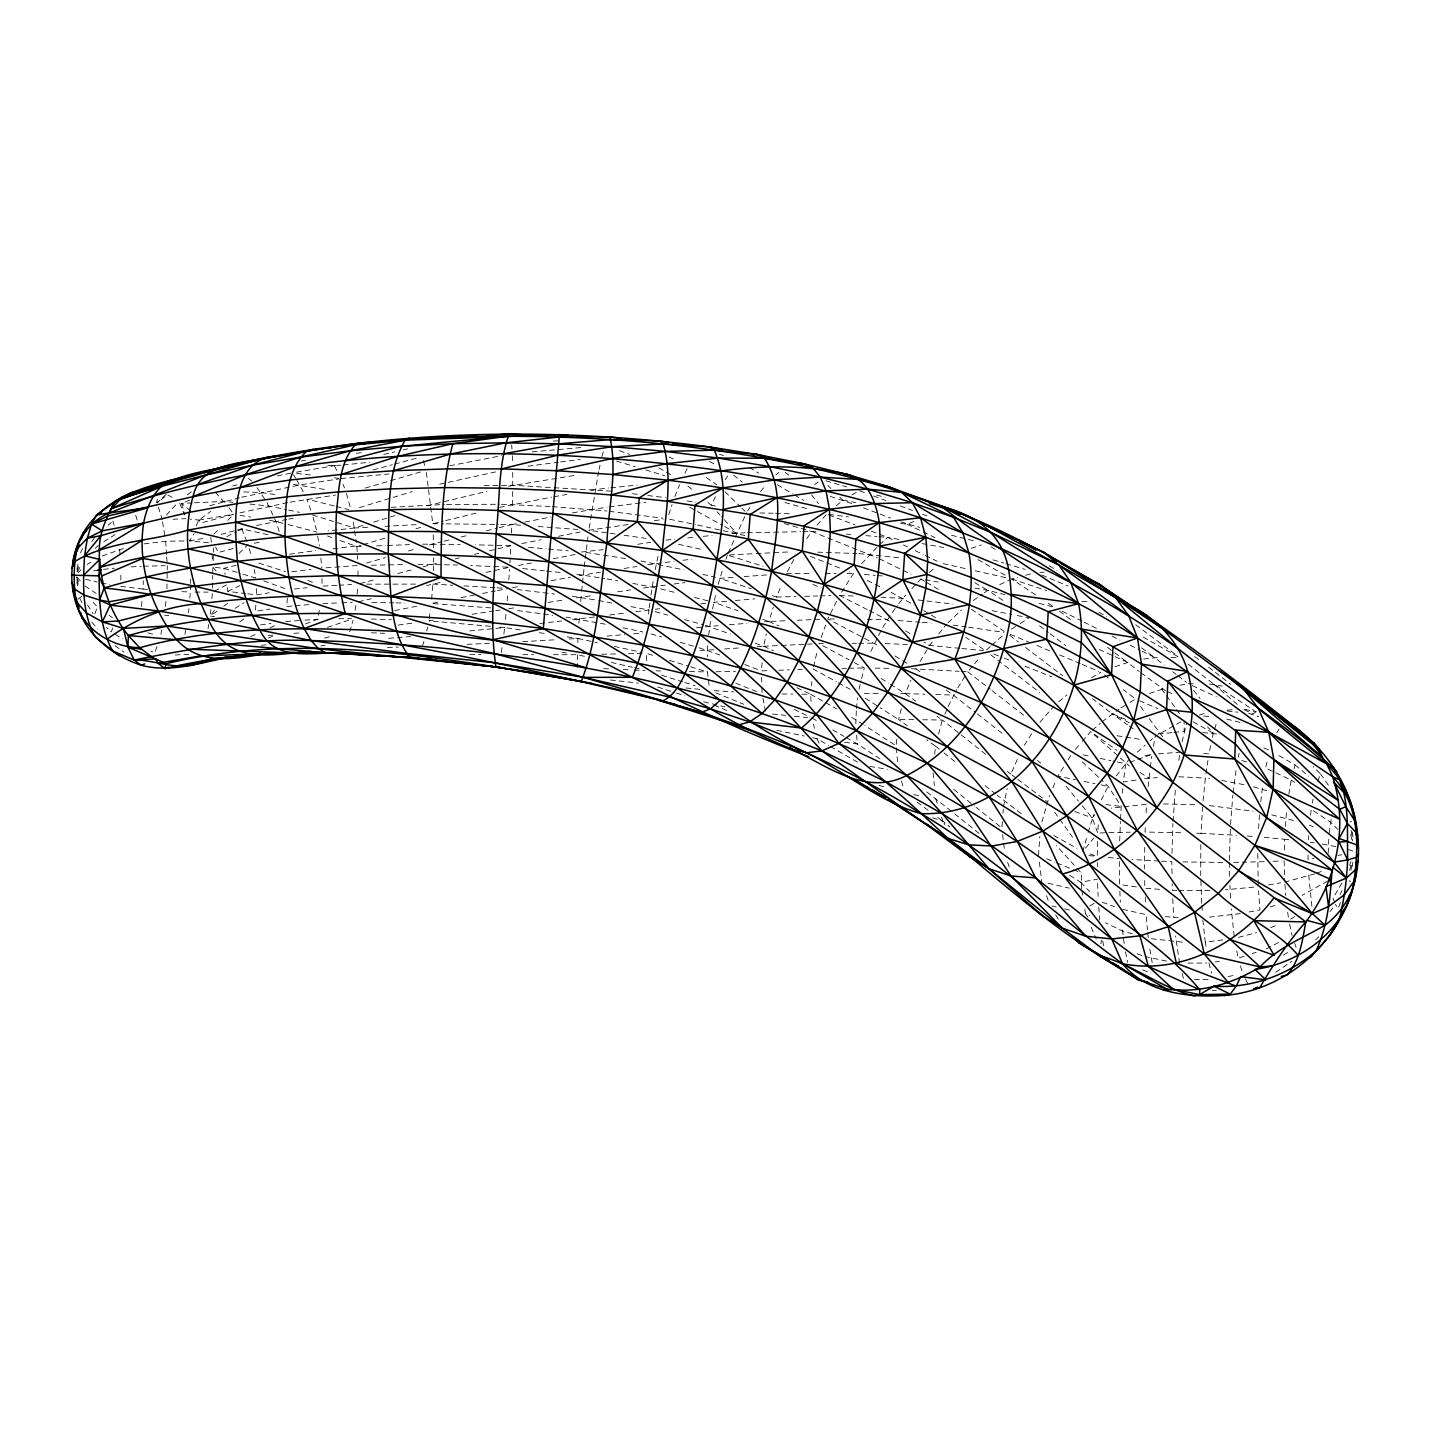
<?xml version="1.0" encoding="UTF-8"?>
<svg xmlns="http://www.w3.org/2000/svg" width="1430" height="1430" viewBox="0 0 1430 1430"><rect width="100%" height="100%" fill="white"/><g stroke="black" fill="none" stroke-linecap="round" stroke-linejoin="round"><path stroke-width="0.75" stroke-dasharray="5 3.75" d="M157.139 499.052L157.121 502.877L167.382 494.709L175.103 499.088M357.983 575.861L358.018 567.549M120.817 580.062L120.924 571.696M147.469 589.392L143.143 589.053L143.268 580.741M166.935 588.874L167.06 580.437M167.096 578.328L167.185 572M167.221 569.891L167.292 565.672M189.904 598.276L190.601 585.531M190.637 583.351L190.708 579.007M212.516 587.98L212.73 575.468M212.748 573.376L212.856 567.12L223.795 568.389L240.812 573.501M512.637 491.562L512.315 508.294M1284.337 850.046L1284.533 839.231L1262.493 837.211M1308.057 854.908L1307.985 859.216L1314.045 858.572M1328.238 853.031L1328.774 839.142M1200.807 844.504L1200.717 875.482M1229.442 860.324L1230.408 826.504M1257.774 853.567L1258.203 884.58M1119.69 841.037L1120.441 821.499M1144.733 847.293L1144.572 868.94M1171.992 853.281L1172.904 823.591M1097.614 841.519L1097.293 856.32L1088.999 853.603M433.362 570.713L433.612 557.932M577.809 642.535L577.97 638.477L582.421 638.102M213.142 560.685L213.41 554.25M213.499 552.105L213.696 547.815M511.44 533.033L511.797 524.578L516.141 523.738M1098.222 824.753L1097.793 833.047L1092.145 817.835L1079.811 802.82M1120.548 819.336L1121.227 806.431L1108.161 786.321L1101.69 780.208M1145.287 827.755L1145.055 832.046L1183.432 832.778M1146.091 812.794L1146.556 804.25L1111.092 808.165M509.92 562.92L510.885 545.742L475.547 544.83M1173.029 821.392L1175.389 789.163M1196.624 833.207L1201.039 833.35L1202.541 807.11M1230.533 824.431L1232.857 795.009M1258.597 828.596L1259.598 812.186M578.936 623.248L579.579 614.56M1285.338 826.504L1286.875 809.148M1308.414 839.893L1308.7 835.674M1038.52 855.444L1039.789 836.479M1081.706 888.852L1081.348 872.979L1056.466 845.702M508.812 579.972L509.527 569.337M255.845 605.105L255.38 611.254L270.02 609.055M1002.341 821.678L1001.876 827.988L976.064 807.307M1002.984 813.259L1003.306 809.058M1003.467 806.949L1007.131 788.395M287.376 598.098L286.733 606.517L293.096 605.962M357.107 594.219L357.768 586.193M431.628 599.152L432.861 584.083L443.532 581.742M507.203 600.832L507.882 592.592M580.669 601.547L581.456 593.164M1122.353 793.132L1122.747 788.699M648.559 614.131L648.916 610.002L629.218 606.284M934.702 754.343L935.417 746.102L926.64 739.775M1148.111 786.75L1150.042 769.394M210.46 613.899L210.871 609.555M211.855 598.67L212.462 592.145M707.707 645.842L707.332 656.674M708.69 635.063L711.014 617.653M896.753 739.256L896.163 745.852L864.721 725.475M188.546 612.809L188.939 608.644M762.136 662.716L761.368 670.92L769.984 670.581M856.302 710.835L855.819 723.92M856.499 708.69L857.517 697.894M165.415 606.392L166.059 599.796M811.453 685.828L811.847 681.61M141.409 606.517L142.285 597.794M505.487 619.333L506.113 613.166M1203.077 800.8L1205.329 778.099L1209.458 778.689M581.653 591.126L582.278 585.031M582.493 582.993L584.03 568.747M1233.071 792.864L1236.146 769.662M1260.742 801.622L1262.815 784.766M584.262 566.691L584.977 560.56M585.227 558.522L587.98 536.911M1310.541 815.207L1311.238 809.273L1330.49 822.214L1337.765 829.328M1352.351 866.437L1352.869 862.147M1329.149 833.243L1331.956 814.331M503.861 634.08L504.665 627.538L524.077 630.433M1100.939 943.782L1101.386 940.189M1150.328 767.231L1151.758 756.47M429.197 618.672L430.376 609.984M649.202 607.875L650.65 597.293M650.954 595.184L653.653 578.238M1178.856 760.367L1179.714 754.254M589.178 528.153L598.598 471.614M1205.973 773.684L1207.939 760.474M501.251 652.67L502.484 644.787M355.051 610.36L356.106 604.282M1288.823 794.079L1291.236 780.119L1265.568 768.035L1267.463 760.134M1350.885 870.244L1352.333 861.879M712.551 608.894L716.198 592.324M1153.438 746.335L1155.19 736.343L1174.656 725.314M1312.329 803.177L1313.062 799.12M207.994 628.628L208.744 624.445M655.19 569.766L658.694 553.035M184.899 634.366L185.703 630.022M318.425 615.329L319.927 607.5M160.875 634.223L161.697 629.986M1182.092 741.795L1186.614 722.972M757.185 646.735L763.692 646.288L766.266 633.883M426.766 631.077L427.624 626.984M1210.692 745.584L1208.922 753.86L1200.02 753.36M1212.443 737.326L1213.337 733.197L1207.528 726.833M76.916 569.14L78.31 562.866M599.081 469.469L600.028 465.179M1238.237 757.221L1239.131 753.306M813.563 666.827L816.977 652.062M1349.652 870.298L1351.654 861.915M858.983 689.296L861.11 680.751M861.629 678.624L864.292 667.953L851.047 660.857M1041.898 821.91L1049.495 795.598M718.2 584.334L723.169 567.746M1294.096 768.75L1295.044 764.961L1277.026 754.468M901.347 708.708L898.558 719.505L907.335 725.832M938.598 734.055L942.316 720.005L937.008 716.233M601.941 456.599L603.478 451.022M1082.778 851.547L1087.461 834.691M1088.051 832.582L1093.932 814.314M349.724 631.81L353.085 620.37M764.442 621.853L768.84 621.478L773.308 607.232M1214.606 729.139L1217.144 721.042M422.44 646.217L424.174 640.694M1349.616 865.472L1350.921 861.45M668.757 514.764L672.064 504.683M725.94 559.273L727.316 555.037M156.978 646.521L154.887 652.634L150.722 651.168M76.934 571.374L79.74 563.259M821.16 637.458L825.611 625.125M112.72 627.931L111.254 631.935L106.607 627.43M94.845 613.738L97.419 606.964L91.931 600.904M1317.656 781.263L1320.569 773.916L1313.026 766.516M1340.464 902.545L1338.123 908.497L1335.423 904.421M674.835 496.639L679.59 484.681M870.852 651.401L881.684 629.45M728.138 553.035L746.514 512.744M772.289 595.667L776.49 597.043L781.424 585.281M900.954 693.622L905.244 693.622L910.91 680.233M1052.838 787.805L1056.198 780.011M944.837 714.249L947.357 708.494M948.197 706.563L956.598 689.689M1015.997 777.992L1010.831 774.095L1017.713 758.561M196.232 525.757L198.806 520.091L210.746 511.386M1340.125 894.519L1342.001 890.568M836.568 601.279L827.845 618.94L877.913 645.466M684.934 473.151L687.741 467.485M1101.279 799.888L1108.161 786.321L1097.221 784.105M707.868 502.413L711.211 505.13L716.698 494.387M82.6 548.566L80.598 552.409L82.547 555.126M787.322 571.678L794.222 558.808M77.452 571.911L80.312 566.655M882.757 627.502L890.997 614.31M1276.883 732.732L1279.046 729.05M1341.948 883.025L1333.028 898.094L1334.816 902.848M920.026 661.572L928.571 647.218M957.725 687.901L965.554 675.371M1063.527 767.106L1057.878 776.133L1075.36 779.672M1068.049 759.884L1071.445 754.468M747.64 510.975L749.874 507.418M867.241 609.573L839.481 595.398L853.496 573.555L849.402 571.911M1024.327 745.262L1032.406 732.696M725.26 479.747L727.691 475.993M210.764 537.197L211.443 542.989L189.35 540.862L194.105 533.658M806.752 538.735L811.65 531.46L815.994 531.799M91.806 541.666L95.274 536.607M211.533 614.328L215.287 609.037M892.302 612.505L897.54 605.319M898.844 603.532L905.78 594.969M1330.061 911.553L1332.742 907.996M77.864 599.242L81.993 596.167M1116.276 775.9L1129.289 759.187M932.235 642.142L929.625 645.413L925.192 645.234M938.723 633.973L946.517 624.177M1085.513 848.187L1093.7 838.105M760.42 491.67L765.783 485.145M861.575 563.778L877.806 546.421M961.282 671.421L967.788 671.796L973.258 665.325M974.617 663.717L980.068 657.246M1075.36 749.427L1080.919 742.939M1082.313 741.33L1090.661 731.606L1129.307 765.926M817.102 525.168L826.629 514.139M1039.86 722.275L1054.017 706.152M1094.88 814.796L1092.145 817.835L1071.624 810.381M166.398 515.104L176.176 504.361M911.804 588.624L916.326 583.851M917.846 582.278L920.848 579.096L938.134 581.992M78.31 572.59L81.081 569.766M1315.743 939.814L1318.746 936.739M95.113 548.512L98.259 545.348M213.839 534.141L219.97 528.028M227.62 520.395L232.232 515.819M238.971 553.481L248.087 544.544M948.019 622.747L961.532 609.895M166.184 494.315L157.121 502.877L155.012 499.356M879.432 544.901L887.583 537.34L900.525 539.682M108.019 525.328L111.2 522.504M990.275 646.592L985.538 650.793L966.019 637.476M991.848 645.198L1002.913 635.403M1137.243 752.162L1145.216 745.119M1149.988 740.901L1152.58 738.631M836.353 505.737L842.842 500.143L855.766 502.556M775.864 475.01L778.885 472.4M1092.288 730.212L1100.403 723.258M1102.03 721.864L1119.064 709.066M1058.718 701.79L1066.959 694.873M929.268 572.465L935.989 567.138M187.348 494.762L192.389 490.865M216.967 611.164L210.264 616.08L214.572 616.688M223.67 606.231L228.711 602.53M973.294 600.511L982.392 594.147M984.198 592.86L987.844 590.322L1004.95 594.666M814.582 484.555L818.175 482.053M1275.775 972.239L1291.791 961.282M239.668 621.943L244.905 618.386M1011.367 629.2L1018.446 624.642M1020.216 623.516L1029.046 617.832L1013.834 614.882M103.836 541.773L115.008 534.641M235.092 608.322L244.065 602.709M1089.857 905.959L1094.915 902.813M1327.737 881.005L1301.997 895.395M1120.888 707.939L1128.181 703.489M1130.004 702.38L1135.474 699.02L1123.354 689.635M1283.389 955.115L1290.647 950.682M1290.557 919.133L1297.671 914.86M1091.608 677.731L1100.832 672.207M87.105 564.421L90.877 562.204M851.958 494.869L859.251 490.651L865.4 492.939M1176.55 724.241L1184.112 719.969M226.852 536.661L236.129 531.746M237.988 530.762L245.96 527.867M1266.247 948.93L1279.171 942.209M214.303 591.198L227.316 584.584L227.835 591.394L245.549 593.522M227.835 591.394L239.775 585.657M999.713 584.638L1009.616 579.919M1350.027 822L1351.547 821.267M250.625 636.654L258.383 633.133M270.002 627.859L277.742 624.338M900.56 523.434L907.085 524.256L916.988 520.055M1270.68 927.695L1278.724 924.37M189.6 500.232L181.556 503.396L184.845 514.872M1149.488 693.514L1165.593 688.009M305.377 623.981L317.675 619.244L321.911 619.154M1114.989 666.755L1131.237 661.321M102.245 555.93L123.731 548.441M1314.527 873.927L1284.748 882.113M1316.53 873.212L1324.555 870.298M1129.789 762.297L1135.867 760.117M1137.887 759.384L1152.044 754.307L1141.694 756.524M268.5 637.869L272.594 636.422M327.434 627.359L351.637 619.154M971.131 548.316L981.284 544.973M1244.189 956.223L1238.166 958.207L1236.307 948.322M1252.215 953.578L1256.219 952.237M1199.269 715.107L1206.902 712.676M363.041 525.382L354.515 527.992L328.006 530.923M373.695 522.129L395.002 515.604M426.962 505.809L487.004 491.312M359.448 507.578L391.051 498.015M393.161 497.39L412.108 491.652M333.083 548.798L361.075 545.331M363.184 544.687L386.386 537.716M415.898 528.814L422.225 526.919M1270.072 906.96L1278.188 904.564M365.329 488.023L421.814 471.614M209.745 505.684L239.471 497.783M366.438 563.062L385.314 557.629M408.39 550.979L416.791 548.566M429.375 544.955L442.031 541.666M221.078 534.391L235.503 530.476M237.577 529.922L241.688 528.814L268.751 534.856M373.087 469.916L392.356 464.732M394.501 464.142L418.06 457.797M233.179 548.53L218.272 552.498L215.626 547.118M360.02 583.619L376.841 579.132M397.88 573.537L414.7 569.051M423.101 566.816L437.92 563.009M1035.642 594.898L1011.6 578.971L1017.66 577.363M1025.721 575.218L1031.781 573.609M229.086 507.865L233.751 514.282L201.255 522.862L198.806 520.091L190.226 519.144M1238.469 937.365L1256.577 932.61M232.732 485.968L236.969 484.895M236.218 565.261L223.795 568.389L225.118 574.467M324.538 638.012L330.831 636.457M426.372 472.418L432.772 523.738L443.532 521.11M445.695 520.574L475.832 513.191M499.517 507.382L551.676 497.157M444.14 541.148L450.486 539.593M461.068 537.001L467.413 535.446M486.432 530.798L496.997 528.206M499.124 527.688L511.797 524.578L520.609 525.221M241.616 497.247L300.068 484.877L338.803 478.925M358.572 601.744L371.317 598.723M426.498 585.603L430.752 584.584M508.454 486.236L574.395 475.457M455.08 558.933L459.37 557.932M474.402 554.375L478.693 553.356M489.418 550.818L495.852 549.299M497.998 548.78L510.885 545.742M296.421 472.168L338.749 464.929M383.848 454.382L394.591 451.862M403.171 449.86L407.479 448.859M239.99 512.834L287.966 502.574M439.689 484.198L495.531 471.936M256.631 525.507L286.644 519.43M486.218 572.357L509.688 567.21L470.559 565.565M254.308 543.257L262.584 541.541M277.295 475.922L292.203 472.847L295.581 478.013M521.718 543.597L541.201 539.718M558.54 536.286L580.187 531.996M449.735 465.787L501.519 455.705M518.393 565.511L531.477 562.973M553.249 558.737L575.039 554.5M437.687 602.209L431.27 603.46L493.243 608.072M461.193 597.633L474.027 595.148M482.571 593.468L495.388 590.983M497.533 590.554L508.222 588.481M524.81 522.057L550.818 517.034M572.483 512.834L607.106 507.15M394.608 610.556L418.329 605.962M1228.066 976.529L1236.467 974.92M1179.947 685.256L1186.096 684.094M1143.642 659.033L1160.391 657.246M1069.712 875.267L1080.723 882.274L1097.454 879.164M1240.382 913.609L1206.777 917.417M1249.069 912L1259.919 909.981L1258.561 890.89M290.076 502.198L335.496 495.048M553.857 496.764L566.924 494.423M590.894 490.097L608.483 487.988M512.512 587.712L521.092 586.157M551.122 580.705L570.445 577.202M579.025 575.647L600.493 572.179M93.522 570.928L97.401 570.266M189.35 540.862L206.492 537.93M301.212 460.996L305.573 460.246M288.788 519.054L293.114 518.321M1268.446 884.902L1280.672 882.811M1337.962 855.408L1341.858 854.747M198.806 520.091L233.751 514.282M247.765 593.79L256.614 594.862L269.18 592.789M1215.178 961.979L1219.361 961.3M508.705 608.715L515.283 607.661M548.155 602.441L563.509 600.01M576.665 597.919L593.968 595.309M320.803 645.931L325.164 645.234M1136.099 780.029L1123.301 782.067L1125.75 763.745L1112.987 761.082M1144.644 778.689L1157.424 777.598M581.527 551.998L603.21 549.692M637.762 544.294L650.704 542.274M624.124 568.461L637.011 566.441M647.754 564.743L674.084 561.311M433.219 620.191L428.893 620.852L439.725 621.8M472.025 614.292L493.582 611.021M495.727 610.699L500.053 610.038M617.653 591.806L630.576 589.893M643.5 587.998L665.182 585.102M628.145 524.542L588.856 530.28L615.275 534.016M654.35 520.717L663.073 519.448M260.421 624.928L270.931 623.444M289.521 554.214L315.744 550.604M398.112 625.107L413.502 622.98M268.089 635.635L274.471 634.795M527.938 466.18L558.415 462.248M560.596 461.962L580.169 459.423M1202.862 919.99L1205.275 942.173L1224.026 939.76M609.251 506.864L645.967 502.198M594.451 616.956L572.626 619.673M609.716 615.007L624.964 613.059M635.85 611.665L648.916 610.002M673.905 584.012L684.809 582.654M261.619 645.341L265.962 644.805M144.108 543.883L165.683 541.255L185.042 540.933M291.756 571.768L311.096 569.444M655.405 609.234L659.713 608.715M700.736 603.853L709.369 602.817M682.95 560.274L691.834 559.219M539.754 623.48L561.668 620.942M356.195 453.292L362.845 452.541M327.845 465.68L341.055 465.233M343.254 465L369.619 462.212M103.478 569.355L114.418 568.211M188.885 654.422L174.228 654.994M1253.896 887.101L1225.528 889.764M665.897 540.129L674.71 539.235M687.901 537.895L694.515 537.233M703.31 536.339L712.104 535.446M731.91 533.444L745.173 532.818M294.419 589.017L307.182 587.694M1171.867 732.625L1159.551 733.876L1155.565 732.178M1173.923 732.41L1184.183 731.356L1184.112 721.864M610.682 487.773L637.119 485.11M696.535 627.734L703.006 627.073M705.169 626.858L718.271 625.697M469.666 630.934L493.725 628.61M495.924 628.396L504.665 627.538L496.013 626.787M340.948 478.585L373.659 475.439M375.84 475.225L388.924 473.974M532.175 451.844L582.957 447.393M295.206 605.784L310.06 604.497M388.656 638.352L395.234 637.798M397.433 637.601L410.571 636.475M726.69 601.226L713.695 602.316L738.202 610.825M735.342 600.493L754.843 598.866M729.264 624.785L746.853 623.319M606.892 636.064L624.696 634.58M633.579 633.83L642.481 633.079M1227.19 710.174L1233.804 709.655M1158.497 753.825L1180 752.216M326.094 567.835L358.036 565.476M733.036 577.38L719.701 578.328L751.25 588.731M744.136 576.576L768.571 574.806M285.678 621.532L302.749 620.316M304.876 620.155L317.675 619.244M391.123 507.328L444.39 504.45M713.82 649.703L696.428 650.722M724.653 648.97L742.009 647.772M293.865 633.329L302.499 632.793M131.203 566.906L141.427 566.316M522.701 641.659L555.859 639.746M569.122 638.978L577.97 638.477L597.204 642.66M336.837 585.353L322.054 586.157L321.965 578.149M338.946 585.227L351.601 584.53M367.546 527.295L354.515 527.992L335.621 522.147M384.938 526.347L417.542 524.56M729.532 554.929L753.878 553.696M756.095 553.589L771.592 552.802M773.809 552.695L789.288 551.909M1040.003 572.34L1044.204 572.125M755.362 643.232L763.692 646.288L779.171 645.538M781.37 645.431L812.294 643.947M192.264 502.913L181.556 503.396L190.887 511.154M194.409 502.806L224.403 501.43L232.911 502.323M172.994 519.251L185.936 518.679M762.726 619.351L768.84 621.478L786.321 620.727M797.261 620.263L812.544 619.601M814.725 619.512L821.285 619.226M1209.923 890.443L1178.91 890.479M467.074 644.322L489.4 643.375M553.035 441.066L559.595 440.798M1264.263 861.682L1242.42 862.219M1273.093 861.325L1281.941 860.949M778.599 670.259L789.378 669.848M797.994 669.508L802.302 669.347M340.072 540.504L356.874 546.6L361.254 546.439M376.591 545.867L385.367 545.545M387.548 545.456L409.463 544.633M422.619 544.151L460.085 544.419M322.769 603.514L339.607 602.888M341.716 602.799L352.245 602.405M1100.01 832.975L1106.623 832.725M1108.84 832.653L1130.361 832.171M387.351 647.468L398.309 647.075M776.49 597.043L796.027 596.542M804.733 596.31L817.763 595.97M819.926 595.917L830.794 595.631M143.483 566.191L165.129 565.708M338.839 618.779L351.53 618.511M747.389 532.764L800.586 531.692M802.802 531.638L811.65 531.46L877.52 557.861M601.851 654.243L617.42 653.921M628.557 653.707L641.909 653.439M371.371 565.225L402.491 564.618M418.06 564.314L457.529 565.011M842.02 668.364L846.471 668.293M848.705 668.239L864.292 667.953M716.037 671.76L735.467 671.403M1163.448 803.928L1198.269 804.75M1233.733 862.362L1240.257 862.254M484.091 485.682L512.744 485.235L610.574 491.134M1081.902 601.458L1088.552 601.369M1212.157 990.49L1216.447 990.436M1194.354 979.55L1209.172 979.407M823.34 643.589L818.925 643.643L849.17 659.838M852.048 643.339L856.463 643.303M858.679 643.286L874.123 643.143M1187.955 963.123L1206.813 963.016M446.589 504.45L499.267 504.272M501.465 504.254L549.996 506.506M366.741 584.173L417.435 584.101M786.339 573.519L812.347 573.537M825.342 573.537L836.175 573.537M847.007 573.555L853.496 573.555M522.79 654.672L533.694 654.672M553.356 654.69L577.38 654.708L585.835 656.638M864.381 693.568L881.595 693.604M1182.431 942.156L1148.254 938.366L1147.664 931.877M1222.722 862.415L1182.842 861.915M194.891 592.056L208.065 592.127M1165.236 916.63L1178.195 917.595M432.772 523.738L443.747 523.863M445.945 523.88L498.641 524.435M500.822 524.452L511.797 524.578M469.773 654.332L480.909 654.44M781.978 693.979L792.989 694.086M801.819 694.194L810.649 694.283L823.716 701.63M913.877 719.665L898.558 719.505L880.094 707.707M922.618 719.773L942.316 720.005L959.441 733.519M830.044 618.976L834.423 619.029M867.331 619.44L887.083 619.691L892.624 623.051M874.999 668.114L892.159 668.382M911.464 668.686L959.119 671.296M1188.133 683.701L1196.642 683.826M1209.405 684.005L1222.328 686.078M759.866 512.977L773.219 513.209M775.453 513.245L791.022 513.513M371.854 602.495L393.858 602.852M396.056 602.888L404.869 603.031M1176.693 890.443L1172.278 890.372L1172.171 883.74M1171.099 657.425L1179.643 657.586M656.102 670.831L660.553 670.92M689.564 671.546L707.403 671.921L709.495 688.295M890.354 684.291L905.244 693.622L924.888 694.211M935.792 694.533L953.256 695.052L975.6 712.533M371.353 619.029L391.266 619.655M817.638 552.159L856.642 553.535M858.804 553.607L899.935 557.879M243.815 491.884L260.993 492.546L278.475 495.048M885.224 643.589L907.424 644.501M839.481 595.398L854.747 596.06M880.934 597.204L907.121 598.652M371.496 632.775L384.563 633.347M181.914 591.663L190.494 592.038M603.567 668.632L612.29 669.025M623.194 669.526L631.917 669.937M634.098 670.044L645.001 670.545M1159.212 861.057L1131.899 859.484M1161.303 861.146L1171.831 861.647L1172.046 874.892M1178.785 776.776L1205.329 778.099M1201.039 833.35L1236.414 835.299M432.861 584.083L452.81 585.245M463.892 585.889L494.923 587.712M497.14 587.837L503.789 588.231M1203.685 716.108L1212.104 716.609M552.212 506.649L607.071 511.011M1202.916 732.535L1217.466 734.108M714.106 690.636L733.751 691.905M1247.246 836.05L1253.753 836.514M538.216 526.526L577.845 529.457M898.076 620.513L920.098 622.175M922.296 622.354L931.109 623.015M164.575 615.186L168.865 615.508M293.49 484.377L325.397 489.578M846.363 534.141L850.707 534.48M865.901 535.66L876.751 536.5M878.914 536.661L887.583 537.34L893.536 540.2M1159.605 889.371L1144.804 888.227L1144.679 877.52M864.364 574.449L875.231 575.343M877.394 575.521L883.919 576.058M1088.856 855.605L1095.183 856.141M528.546 547.297L546.206 548.87M548.405 549.066L568.282 550.818M441.888 621.996L493.85 626.59M959.727 648.308L929.625 645.413L924.084 642.052M961.89 648.523L983.375 650.578M1209.333 805.591L1253.127 811.168M686.007 687.991L701.111 689.492M772.45 714.017L785.624 715.357M794.419 716.251L807.575 717.592M249.928 504.075L269.072 506.059L286.447 509.652M522.683 568.568L544.329 570.82M546.492 571.035L561.65 572.626M576.808 574.199L604.801 578.578M1108.304 857.446L1119.315 858.59M1227.101 710.996L1237.88 712.194M1248.676 713.409L1258.793 716.734M610.449 679.983L638.531 683.129M296.636 473.384L312.151 475.207M334.316 477.799L338.731 478.317M1284.533 839.231L1288.859 839.732M632.453 493.725L639.031 494.494M647.772 495.531L665.29 497.604M918.042 599.939L924.584 600.725M926.765 600.975L952.934 604.068M517.052 589.535L554.554 594.04M572.215 596.167L596.364 600.1M120.728 586.336L143.143 589.053M1105.873 804.554L1121.227 806.431M828.81 514.407L848.383 516.874M609.234 511.297L663.127 518.25M844.558 742.277L857.303 743.957L881.577 759.902M517.535 610.538L552.784 615.329M565.994 617.117L605.426 624.249M953.131 625.107L966.376 626.984M968.575 627.287L1003.86 632.292M624.088 535.267L646.092 538.395M1221.81 780.458L1244.922 784.82M539.164 632.686L545.634 633.651M567.192 636.868L577.97 638.477M1136.403 886.957L1119.565 884.455L1119.333 860.735M1310.291 842.288L1314.313 842.896M1322.357 844.111L1336.156 846.614M585.942 552.391L601.333 554.804M603.549 555.144L625.536 558.576M640.944 560.989L683.808 569.873M1117.027 735.735L1123.623 736.772M1125.821 737.111L1141.194 739.525M869.798 766.48L887.387 769.215M703.703 701.826L724.939 706.903M1166.505 961.103L1145.198 956.616M562.026 652.259L566.405 652.956M240.061 515.336L250.59 517.07M269.537 520.216L286.125 523.97M974.867 588.141L987.844 590.322L1005.755 602.28M101.101 583.029L109.824 584.495M606.964 578.953L617.706 580.795M632.757 583.386L658.479 588.338M913.788 794.669L920.348 795.813M687.151 500.929L695.909 502.466M922.064 543.579L943.603 547.476M598.562 600.511L611.7 602.995M992.116 610.664L1011.671 614.471M1084.101 781.441L1095.04 783.658M622.908 627.806L642.571 631.828M669.598 519.251L695.427 524.56M697.572 525.007L744.833 535.535M288.628 510.099L299.496 512.333M1083.207 754.879L1089.589 756.202M1100.224 758.418L1110.86 760.635M776.651 730.301L804.196 736.021M812.687 737.773L816.923 738.649L828.488 745.352M711.211 505.13L715.357 506.041M614.292 646.378L642.07 652.438M678.481 544.312L703.971 549.907M1271.735 814.868L1296.563 821.249M943.174 563.635L966.698 568.908M975.242 570.82L1007.328 578.006M1122.747 909.355L1146.091 914.557L1147.468 929.715M611.218 662.43L632.364 667.256M634.491 667.739L640.837 669.186M1048.154 883.293L1069.336 888.137M1052.015 905.994L1056.198 906.96M1064.563 908.89L1072.947 910.821M702.809 574.36L715.483 577.345M1253.52 786.875L1268.124 791.058M85.657 579.311L97.24 582.099M900.864 521.932L919.776 527.402M951.504 535.249L974.777 541.005M1226.69 719.058L1241.151 722.668M334.209 505.934L306.878 499.106L311.114 511.028M336.318 506.452L348.92 509.616M876.536 495.048L885.188 497.229M1039.163 603.353L1054.125 607.16L1046.724 602.262M660.606 588.874L675.461 592.628M694.587 597.472L709.441 601.226M288.181 524.524L316.977 532.139M655.19 611.7L667.721 615.097M684.416 619.619L703.22 624.731M705.312 625.285L730.337 634.062M147.755 632.847L154.118 634.58M784.873 502.502L809.934 509.473M784.337 523.612L811.65 531.46M1132.363 933.808L1122.443 930.948L1105.426 922.833M651.097 633.919L661.5 636.922M680.251 642.338L696.893 647.147M698.984 647.754L719.773 654.94M825.932 480.784L846.757 486.951M992.992 559.863L1003.699 563.027M1005.826 563.67L1025.113 569.372M878.914 785.374L886.957 787.769M830.33 496.407L853.21 504.039M242.939 574.145L255.684 577.988L254.236 569.533M616.527 461.05L635.295 466.752M645.716 469.916L664.485 475.618M652.67 655.28L646.36 653.367L646.771 662.001M669.508 660.392L688.456 666.166M690.565 666.791L707.403 671.921M312.544 515.014L333.53 521.503M729.425 555.698L763.155 566.262M1348.007 849.492L1354.139 851.422M661.768 675.246L682.628 681.806M684.72 682.468L695.141 685.756M1241.758 760.456L1247.711 762.351M657.693 687.026L674.424 692.406M676.515 693.085L684.881 695.767M258.901 563.062L285.428 571.625M1011.6 578.971L1046.671 590.572M932.485 817.763L942.924 821.303L949.752 826.826M1137.118 953.864L1143.178 955.937M719.397 454.186L723.491 455.652M263.781 580.92L288.038 589.661M327.47 535.946L331.671 537.466M619.315 450.665L629.522 454.4M1102.333 902.205L1114.524 906.656M873.605 495.996L885.903 500.572M900.257 505.916L912.554 510.492M922.797 514.317L926.89 515.837M863.559 507.918L878.074 513.37M880.147 514.139L890.515 518.035M828.667 514.907L855.086 524.971M871.335 531.156L877.43 533.479M879.468 534.248L887.583 537.34M1142.624 969.898L1150.864 973.044M744.726 664.539L759.276 670.116M1263.906 747.979L1269.822 750.267M993.832 654.046L1002.126 657.3M1004.2 658.104L1010.438 660.553M1024.953 666.237L1051.926 676.819M810.452 556.377L824.806 562.097M826.844 562.92L841.198 568.639M735.771 683.236L758.061 692.138M307.808 580.455L313.921 582.904M1046.671 858.787L1054.84 862.129M1056.877 862.951L1071.142 868.797M1073.179 869.637L1081.348 872.979M1309.38 825.128L1313.33 826.755M715.751 692.817L743.815 704.311M812.901 584.459L821.088 587.819M714.16 705.205L728.227 711.05M1041.844 575.057L1067.942 585.996M1010.188 634.33L1028.742 642.07M1036.982 645.52L1051.39 651.544M1059.63 654.994L1080.24 663.591M1082.296 664.467L1098.776 671.349M1125.696 719.451L1111.754 713.516L1092.538 698.698M1139.531 700.772L1157.764 708.619M668.883 456.974L674.817 459.566M768.84 621.478L778.867 625.911M1084.798 909.123L1085.495 913.716L1089.571 915.558M1099.098 649.452L1113.094 655.762M1115.096 656.674L1127.108 662.09L1139.138 671.439M763.692 646.288L773.576 650.811M1140.854 672.761L1165.432 690.601M1167.398 691.494L1175.281 695.123M1192.173 685.578L1216.394 696.803M796.85 687.741L810.649 694.283L811.132 702.917M907.085 524.256L921.063 530.941M923.065 531.889L935.041 537.626M903.42 544.991L907.389 546.904M915.307 550.729L923.226 554.554M925.21 555.501L937.079 561.239M794.025 709.298L809.97 717.056M879.486 558.826L901.15 569.444M903.134 570.409L910.999 574.27M1349.08 880.701L1350.581 881.452M867.295 580.437L873.212 583.386M875.178 584.37L883.061 588.302M890.944 592.252L914.181 604.944M1062.115 611.146L1082.081 621.138M1084.083 622.139L1098.061 629.146M1112.04 636.135L1120.03 640.139M1130.004 645.127L1139.996 650.132M1141.998 651.133L1153.974 657.121L1164.217 665.093M869.226 610.574L887.083 619.691M709.351 461.461L716.913 465.394M1129.521 722.865L1111.754 713.516L1127.394 724.724M813.062 668.918L836.479 681.788M838.427 682.861L850.117 689.278M689.6 507.221L695.445 510.439M697.393 511.529L722.686 525.471M724.635 526.544L736.307 532.997L721.542 516.605M1053.856 835.531L1077.005 848.348M1098.919 612.272L1106.606 616.598M1143.124 637.083L1177.73 656.495M825.593 702.684L836.8 708.976M851.744 717.377L862.88 724.277M1193.281 721.864L1213.337 733.197M1049.191 565.869L1056.931 570.284M990.954 546.85L998.444 551.122M811.972 718.021L817.638 721.274M832.743 729.908L844.075 736.396M845.97 737.469L857.303 743.957L858.483 748.265M658.855 467.842L664.432 471.06M666.291 472.132L671.868 475.332M977.959 559.595L1005.987 575.736M830.419 746.478L857.428 762.101M974.742 582.707L987.844 590.322M920.848 579.096L924.62 581.313M926.497 582.403L939.671 590.143M923.691 610.592L929.393 613.988M931.305 615.115L937.008 618.511M777.366 484.752L792.524 493.797M794.419 494.923L803.892 500.572M905.583 630.88L911.125 634.223M115.026 634.223L122.551 638.835M1139.996 772.522L1148.898 778.009M894.948 655.941L900.614 659.445M902.509 660.606L908.175 664.092M749.249 467.342L758.579 473.205M881.041 678.446L888.495 683.111M865.311 698.287L878.252 706.527M1188.151 664.199L1213.659 684.058L1254.217 710.567M1291.236 780.119L1294.704 782.425M84.96 585.996L96.078 593.379M971.488 609.287L1004.253 631.381M706.295 477.602L716.841 484.806M915.754 668.74L922.886 673.762M946.106 690.047L953.256 695.052M905.244 693.622L915.844 701.165M109.02 615.24L112.344 617.599M1094.182 734.108L1117.009 750.41M1129.128 725.957L1136.081 730.945M115.026 645.681L123.999 652.205M926.783 791.916L952.988 812.437M1194.64 656.549L1200.002 660.553M917.095 802.105L929.142 811.06M937.758 817.46L942.924 821.303L945.015 824.86M1135.706 624.767L1177.891 656.263M1141.587 647.844L1153.974 657.121M1059.469 611.182L1071.928 620.549M1107.535 647.343L1112.862 651.365M1114.649 652.706L1127.108 662.09M1021.288 813.688L997.103 795.187M1039.556 625.786L1048.315 632.418M1050.067 633.758L1065.815 645.681M1017.713 779.296L1046.975 801.426M1037.376 760.546L1040.79 763.137M1009.616 635.295L1018.446 642.052M1025.524 647.45L1062.669 675.782M990.775 654.815L1039.699 692.46M1104.3 674.889L1109.501 678.91M785.32 472.436L788.717 475.064M967.788 671.796L990.293 689.26M992.027 690.601L1024.917 716.108M1208.654 667.167L1213.748 671.135M1215.446 672.457L1220.541 676.408M1222.239 677.731L1230.712 684.344M1172.761 671.743L1176.175 674.406M1177.891 675.729L1186.435 682.378M977.316 713.892L1004.825 735.413M961.157 734.877L986.843 755.165M1007.399 771.378L1010.831 774.095M935.417 746.102L942.281 751.554M943.979 752.931L955.973 762.476M985.109 785.642L995.387 793.829M953.721 789.396L974.348 805.93M954.722 813.831L978.978 833.386M687.848 486.128L694.515 491.562M733.59 475.1L742.206 482.196M1295.044 764.961L1308.522 776.133M248.463 478.424L251.752 481.177M1213.659 684.058L1237.79 704.829M1162.697 736.7L1146.878 715.536M1082.278 761.85L1100.081 778.671M724.974 491.723L740.365 506.738M741.902 508.24L744.976 511.243M827.791 485.431L830.794 488.381M839.821 497.211L842.842 500.143M215.269 492.26L227.906 506.256M1080.723 882.274L1089.499 891.498M717.109 511.69L720.077 514.961M76.88 576.933L80.92 581.474M91.842 622.157L97.526 628.95M212.856 567.12L216.806 571.893M1066.101 786.125L1078.435 801.14M257.025 487.666L266.034 501M1193.46 690.225L1200.092 698.394M811.525 494.816L818.389 503.592M1161.5 688.777L1165.253 693.979M1166.523 695.713L1175.317 707.85M1176.568 709.566L1181.591 716.501M1054.661 812.169L1058.486 817.549M1059.773 819.336L1072.554 837.229M1085.495 913.716L1087.998 917.238M1320.569 773.916L1328.863 785.874M1140.55 706.366L1145.609 713.695M296.707 479.729L305.18 495.549M87.552 604.926L93.093 613.667M1055.626 914.843L1059.058 920.437M267.053 502.681L275.847 521.253L280.566 535.606M334.459 465.93L337.248 471.346M1245.387 978.924L1248.033 984.126M76.451 577.237L80.08 584.513M816.923 738.649L819.676 744.387M79.991 598.723L81.885 602.674M1091.251 927.337L1096.202 938.992M241.688 528.814L247.283 542.578M179.751 503.217L184.381 514.818M343.039 484.18L344.416 487.898M1046.546 895.645L1049.245 903.546M1294.758 943.389L1296.098 947.339M1007.65 862.236L1010.313 870.119M112.809 521.092L114.15 525.221M935.649 798.458L937.633 804.697M941.601 817.138L942.924 821.303M135.689 515.283L137.495 520.949M76.827 579.579L79.419 587.873M158.39 507.096L162.216 519.716M901.418 781.03L903.832 789.11M1240.454 965.947L1242.742 973.705M249.249 548.691L251.608 556.949M1208.904 962.998L1211.711 973.222M346.489 493.493L351.029 510.135M423.387 460.567L424.942 466.466M313.099 517.159L316.423 529.994M1182.199 973.473L1183.754 979.657M813.456 724.224L814.439 728.335M1152.187 962.676L1149.756 948.537M1125.464 951.826L1127.734 962.301M1289.61 924.012L1292.077 935.488M1350.689 834.548L1351.994 840.876M1102.691 940.851L1104.425 949.377M353.353 522.039L356.338 542.471M762.959 698.108L765.461 711.175M76.755 581.778L77.56 586.014M317.675 536.107L319.408 546.028M1205.275 942.173L1206.008 946.338M1179.571 963.159L1175.585 936.007M162.555 521.861L164.986 536.947M1082.045 891.033L1082.653 895.055M1311.9 906.298L1308.379 871.889M1351.189 830.401L1352.673 840.912M1287.679 912.179L1288.788 920.205M1124.141 943.478L1122.085 926.533M1039.342 862.04L1041.809 881.845M1234.197 936.31L1231.266 908.819M1002.644 834.584L1003.413 841.18M1003.681 843.378L1004.45 849.956M933.075 772.844L934.362 785.66M320.874 558.058L321.839 568.157M896.342 747.944L897.647 762.565M1352.476 832.046L1353.209 840.661M1284.927 884.348L1285.785 895.484M1098.776 907.192L1099.759 920.134M856.642 735.056L857.303 743.957M511.672 444.891L511.994 449.252M119.673 549.388L120.102 555.43M1230.551 898.129L1229.907 885.402M165.683 541.255L166.559 554.572M166.702 556.788L167.149 563.456M356.874 546.6L357.643 559.184M1201.754 903.26L1200.753 877.68M1201.879 905.333L1202.362 913.627M212.087 553.964L212.48 560.542M1172.725 898.737L1173.744 917.56M256.274 588.534L256.614 594.862M1145.233 897.003L1145.555 903.581M1119.851 891.122L1120.333 902.223M433.219 534.856L433.576 547.797M1097.614 883.472L1098.115 896.413M761.564 677.141L761.85 685.453M761.904 687.526L762.119 693.764M1284.158 860.86L1284.694 879.986M512.351 455.687L512.601 463.999M1229.389 862.451L1229.711 877.055M1097.328 862.558L1097.364 866.705M577.38 654.708L577.416 667.417M512.726 472.418L512.744 485.235M1256.076 711.765L1252.984 713.892L1242.616 708.976L1256.076 711.765"/><path stroke-width="1.5" d="M73.43 584.977L72.59 588.803L76.237 601.619L86.372 612.934L102.352 621.871L123.373 628.378L166.845 626.036L318.55 648.809L497.497 667.131L579.329 681.198L662.93 700.897C679.768 692.227 685.22 671.76 692.835 655.816C701.344 633.043 707.635 609.52 712.73 585.764C718.897 541.738 732.464 492.742 714.339 450.128L709.101 446.875C547.476 425.675 381.596 429.93 222.562 466.984C172.351 482.357 106.249 485.539 79.901 539.056C68.283 564.421 69.23 594.076 82.422 618.618C94.916 641.248 116.974 657.085 141.159 665.236C171.207 673.262 201.058 662.34 230.516 657.014M73.681 565.654L72.948 561.758C76.862 540.594 88.678 521.36 109.359 512.923L114.74 501.626C239.775 454.472 374.159 435.203 507.435 436.275C640.533 436.436 774.577 451.808 901.722 492.349C1050.407 537.859 1176.121 633.222 1296.599 728.192C1330.49 753.95 1354.335 793.328 1357.731 836.157C1366.15 914.396 1302.891 989.167 1224.277 995.495C1188.473 997.657 1146.735 993.224 1122.496 963.695C1054.857 914.36 993.332 856.731 921.188 813.616C792.506 733.554 645.752 686.9 495.996 667.202C489.185 623.212 494.851 578.024 496.121 533.712C500 500.732 497.962 465.465 509.044 434.059L537.537 435.453M1307.378 958.136L1310.81 957.242C1322.679 942.316 1338.945 929.572 1341.519 909.462C1345.147 893.196 1346.828 876.572 1347.668 859.948C1346.846 829.06 1350.707 793.561 1332.832 766.695L1335.62 772.379M71.911 568.157L74.932 561.454C108.68 540.88 150.436 541.666 187.473 530.208C236.683 520.967 286.483 515.265 336.443 511.958C408.694 507.722 481.177 508.472 553.374 513.442C607.214 541.559 658.569 574.163 706.903 610.968C755.97 649.595 802.212 692.513 838.856 743.35C876.948 773.076 912.823 805.412 948.036 838.445C997.407 878.735 1045.098 921.76 1099.223 955.669C1132.864 964.213 1160.266 987.665 1193.961 995.941L1199.573 994.601L1199.681 989.685C1161.553 943.067 1106.427 914.628 1062.418 874.034C1013.37 836.836 961.085 804.196 906.656 775.453C833.476 738.345 756.702 708.225 677.123 687.937C557.557 657.728 434.327 643.518 311.15 640.586C251.305 638.138 192.407 648.326 134.17 660.017L112.666 650.99C95.739 620.173 99.725 583.654 99.331 549.817C99.206 532.3 107.018 516.748 114.74 501.626L131.846 492.385L141.588 490.275M1356.337 835.12C1356.623 816.047 1349.598 796.885 1340.375 780.226L1332.563 776.633C1247.192 719.916 1169.883 651.24 1078.56 603.675C1034.784 568.693 984.787 541.809 941.655 506.363C976.136 515.283 1001.965 533.122 1008.65 569.551C1011.242 586.818 1012.476 604.318 1009.741 621.657C999.356 683.933 964.517 746.281 906.656 775.453C866.795 796.474 827.666 766.587 792.953 749.534C752.251 733.054 713.588 712.39 677.123 687.937C569.551 618.707 457.314 555.019 336.443 511.958C339.214 489.257 339.071 462.766 355.284 444.855L360.861 442.8L378.539 441.924M1257.721 987.093L1253.788 988.881L1259.83 987.522C1273.29 964.642 1287.697 942.048 1305.787 921.939C1336.657 881.345 1348.722 825.664 1332.563 776.633C1324.788 757.382 1312.347 741.509 1296.599 728.192C1270.019 710.263 1246.442 687.669 1219.254 670.885M130.38 493.207L121.407 497.336L96.65 514.854L91.538 524.077L87.373 538.145L84.567 555.823L99.725 559.434L100.618 570.284L98.867 575.843L104.229 587.927C171.922 595.559 238.309 611.343 304.125 628.539C397.165 642.553 489.471 660.857 581.206 681.663C598.258 637.834 599.939 589.267 606.892 543.043C608.394 508.133 617.778 471.131 609.824 436.919L559.38 436.99L505.63 442.835L452.845 443.675L400.901 446.339L350.064 450.825L300.318 457.171L251.984 465.268L205.509 475.064L161.411 486.415L121.335 498.248L111.844 508.419C307.915 445.803 518.893 442.335 721.399 470.738C817.549 485.521 912.519 510.099 1001.876 548.923C1063.58 576.719 1122.8 609.77 1178.213 648.648C1230.265 690.511 1288.412 725.493 1336.782 771.664L1323.268 759.205L1340.375 780.226M1358.268 841.948L1356.051 832.457L1347.328 823.394L1339.767 809.273L1192.155 698.054L1141.515 664.092L1113.005 646.7L1048.244 611.665L971.274 577.434L904.654 553.428L830.365 532.067L750.178 514.46L667.167 501.269L611.236 494.959L555.269 490.615L499.66 488.184L444.73 487.594L390.891 488.846L338.32 491.902L286.983 496.818L237.112 503.628L189.189 512.351L143.59 523.058L102.227 530.87L91.538 524.077L107.697 515.98L192.996 496.693L245.745 474.599L300.318 457.171L355.284 444.855L405.101 440.19L559.452 434.613L543.311 628.539C628.61 677.874 716.662 721.632 808.808 756.685M662.93 700.897L583.654 677.373L493.743 653.474L396.986 631.345L345.22 613.542C337.194 580.365 334.834 545.992 336.443 511.958M71.732 582.332L74.575 589.053L84.048 595.112L99.6 600.01L110.217 605.087L158.122 610.968L208.333 619.404L311.15 640.586L405.459 653.278L494.726 662.769L583.654 677.373L632.4 677.284C648.934 636.904 655.959 593.414 662.376 550.496C665.254 515.372 673.137 478.442 663.198 443.872L659.838 440.994L611.45 439.511L558.951 443.818L503.7 453.739M789.682 747.282L792.953 749.534L806.502 752.788L821.893 750.875L838.856 743.35L856.213 730.426L872.711 713.087L887.851 692.066L901.204 668.15L912.286 642.213L920.67 615.132L925.943 587.819L927.73 561.203L925.818 537.305L920.545 517.731L912.358 502.699L901.722 492.349L889.049 486.844L847.775 474.581L803.696 463.749L757.256 454.49L709.101 446.875L663.198 443.872L612.451 446.661L558.111 455.098L501.698 468.879L447.161 468.897L393.643 470.738L341.377 474.438L290.308 479.997L240.705 487.416L192.996 496.693C181.342 537.448 189.135 582.171 208.333 619.404C228.621 665.647 269.43 654.869 310.989 651.311M144.716 663.931L141.159 665.236L134.17 660.017L127.931 647.182L128.36 635.546C113.488 616.723 104.14 593.968 100.618 570.284M409.463 438.134L405.101 440.19C385.653 474.027 389.532 516.051 388.138 553.785C391.713 588.141 387.816 629.003 409.927 657.621L495.298 666.88L460.299 662.912M1131.774 606.392C1158.211 619.744 1179.464 642.678 1187.687 671.474L1167.827 681.252L1166.576 709.62L1184.415 754.986L1266.64 817.656L1331.991 870.244C1330.275 897.629 1327.827 925.996 1315.904 951.093C1288.001 975.26 1250.964 988.613 1213.998 986.217L1199.573 994.601L1173.172 989.22L1164.127 990.239L1167.005 989.131C1199.841 993.421 1232.177 984.144 1260.08 966.912C1278.188 947.196 1302.569 938.473 1325.002 925.228C1344.665 910.624 1357.714 886.707 1356.355 862.254M1060.953 563.295L1099.438 584.209L1115.793 597.776L1128.699 615.794L1137.494 637.995L1141.515 664.092L1140.175 692.281L1133.686 720.488L1122.532 747.801L1107.267 773.362L1088.48 796.313L1066.798 815.815L1042.845 831.098L1017.32 841.43L992.027 846.024L968.771 844.844L948.036 838.445L889.675 800.425M1307.002 920.402L1325.002 925.228L1312.418 913.645L1254.914 845.309L1172.886 782.335L1133.686 720.488L1111.575 674.71L1113.005 646.7L1137.494 637.995L1070.641 582.189L991.669 532.747L941.655 506.363M119.173 655.78L95.006 636.851C81.671 612.308 82.994 582.886 84.567 555.823L100.851 535.678L143.59 523.058C146.325 509.563 151.258 496.121 161.411 486.415C183.237 472.704 210.836 470.452 235.736 464.947M611.236 494.959C687.544 474.009 769.108 456.099 847.775 474.581C868.707 480.301 876.179 503.432 879.307 522.594C884.598 597.007 858.84 678.285 801.551 728.031L749.588 721.936L710.513 708.851L669.58 697.071L583.654 677.373M388.978 509.634C494.244 551.354 592.86 608.411 685.077 673.834C723.669 703.167 762.047 732.661 806.502 752.788C845.362 771.592 879.164 802.23 921.188 813.616C1022.897 817.227 1097.328 697.322 1078.56 603.675L1008.65 569.551L968.914 553.07L925.818 537.305L904.654 553.428L902.848 579.847L920.67 615.132C1014.406 649.524 1103.174 696.982 1184.415 754.986L1234.769 759.026L1339.052 842.02L1347.668 859.948L1356.284 857.446L1358.393 854.55M887.78 799.102L948.036 838.445L988.952 868.779L1042.077 915.415L1062.293 928.159L1085.692 936.203L1111.754 938.956L1139.925 935.828L1168.203 926.712L1194.533 912.358L1218.217 893.482L1238.577 870.852L1254.914 845.309L1266.64 817.656L1273.129 788.806L1273.898 759.616L1268.785 732.267L1258.454 708.601L1243.653 688.992L1319.3 749.552L1314.438 743.439L1308.772 740.168L1225.135 673.762L1322.017 756.845L1319.3 749.552L1308.772 740.168L1243.653 688.992L1164.431 629.915L1115.793 597.776L1058.897 565.011L991.669 532.747L953.596 517.32L912.358 502.699L874.91 503.592L829.454 509.277L804.107 525.74L802.266 551.158L824.127 584.37L866.455 626.036L901.204 668.15L965.411 726.226L1011.618 781.352L1042.845 831.098L1062.418 874.034C1110.341 861.003 1149.649 825.593 1172.886 782.335C1092.591 724.563 1004.879 677.105 912.286 642.213L874.034 599.152L854.121 564.761L855.944 538.824L879.307 522.594L920.545 517.731L968.914 553.07C975.224 588.981 967.592 625.536 954.865 659.176L981.194 702.577L1031.781 761.35L1066.798 815.815L1089.374 864.328L1139.925 935.828L1148.379 966.412L1173.172 989.22M501.698 468.879L556.878 470.738L612.398 474.492L667.327 463.552L718.504 458.1L764.424 458.226L803.696 463.749L812.812 468.021L820.355 477.102L826.022 490.883L829.454 509.277L830.365 532.067L828.524 557.754L824.127 584.37L817.46 610.985L808.862 636.707L798.673 660.642L787.233 681.931L774.917 699.788L762.047 713.463L749.588 721.936L738.398 724.921L728.639 722.847L657.282 699.788L676.247 704.704M1085.692 936.203L1035.678 877.895L1017.32 841.43L989.417 797.297L947.357 746.782L887.851 692.066L856.552 651.919L817.46 610.985L771.592 571.196L748.319 539.342L750.178 514.46L776.973 497.658L826.022 490.883L867.921 489.167L901.722 492.349L963.069 514.425L1043.918 552.373L1115.793 597.776L1178.213 648.648M556.878 470.738L612.791 458.351L665.754 451.415L714.339 450.128L757.256 454.49L764.424 458.226C786.125 491.223 775.757 534.48 771.592 571.196C763.692 611.128 751.983 650.954 730.873 686.06C622.139 654.94 509.616 639.246 396.986 631.345C311.15 627.681 223.366 624.624 139.693 647.719C112.452 647.486 82.243 629.504 76.237 601.619C73.305 584.226 73.52 566.334 76.934 549.013L87.373 538.145L102.227 530.87M1062.418 874.034L1111.754 938.956L1122.496 963.695L1167.005 989.131L1137.744 979.55L1099.223 955.669L1062.293 928.159L1011.01 875.964L965.822 808.433L927.587 763.441L872.711 713.087L844.683 675.872L808.862 636.707L765.926 597.472L717.449 559.863L693.139 529.493L694.998 505.165L722.865 487.934L774.524 479.89L820.355 477.102L858.751 479.461L889.049 486.844L963.069 514.425L1043.918 552.373L1058.897 565.011L1128.699 615.794M1062.293 928.159L988.952 868.779L942.531 813.885L906.656 775.453L856.213 730.426L831.295 697.071L798.673 660.642L758.722 622.962L712.73 585.764L662.376 550.496L637.351 521.61L639.228 497.872L667.846 480.212C755.362 491.187 842.199 509.009 925.818 537.305L880.719 545.956M1357.964 860.771L1355.443 869.78L1346.434 878.038L1334.029 862.111L1266.64 817.656L1234.769 759.026L1235.735 730.122L1268.785 732.267L1325.396 763.191L1258.454 708.601M1141.515 664.092L1187.687 671.474C1198 708.779 1189.849 748.319 1172.886 782.335M269.269 652.849C228.675 660.41 190.619 667.56 166.845 626.036C147.469 595.827 138.281 558.719 143.59 523.058L99.331 549.817M350.314 653.045C319.176 650.024 276.348 665.433 259.67 629.665C247.426 608.769 240.973 585.067 237.344 561.275C235.092 527.527 227.888 457.26 277.652 456.063M1281.298 976.404L1287.072 975.028C1299.995 960.674 1302.426 940.243 1305.787 921.939L1156.977 807.771L1122.532 747.801L1074.234 685.006L1046.671 639.246L1048.244 611.665L1078.56 603.675L1070.641 582.189L1058.897 565.011L978.567 521.181M581.206 681.663L579.329 681.198C443.729 657.943 302.284 630.576 165.969 663.735L164.897 668.579C225.529 654.171 288.163 649.631 350.35 653.903M1354.532 878.038C1348.865 927.82 1302.265 962.712 1255.022 969.433L1265.836 979.872L1240.668 976.619L1236.217 986.164L1230.229 994.136L1224.277 995.495M1349.491 895.341L1346.899 905.565L1344.969 907.925M345.363 460.728L400.901 446.339L507.435 436.275L452.845 443.675C441.155 487.076 441.316 532.675 441.012 577.327L543.311 628.539L643.625 645.162L692.835 655.816L740.901 668.078L787.233 681.931L831.295 697.071L872.711 713.087L947.357 746.782L1011.618 781.352L1066.798 815.815L1114.578 849.563L1230.408 939.617L1260.08 966.912L1271.574 966.108M1355.014 875.893L1356.248 871.692M77.113 551.086L79.258 544.884M81.421 538.681L83.566 532.461L86.247 530.691M192.996 496.693C200.415 462.355 240.061 464.375 266.999 457.332M1330.043 934.934L1336.013 923.869M1342.001 912.805L1343.986 909.123M1347.328 823.394L1339.123 838.481L1356.498 844.808L1358.5 848.169M76.38 553.16L74.485 556.61L74.718 560.792M99.582 514.621L102.245 511.243M71.5 575.235L83.423 575.432L99.725 559.434M720.488 699.985L710.513 708.851L701.612 712.283L657.282 699.788M1122.496 963.695C1180.662 975.224 1239.399 943.8 1273.898 897.897L1312.418 913.645L1328.542 906.549L1344.361 894.787L1353.995 881.255C1358.929 845.219 1359.894 804.715 1332.563 776.633M141.945 540.361L100.046 567.227C265.48 525.99 438.17 523.952 606.892 543.043L637.351 521.61C852.798 546.135 1064.528 622.64 1234.769 759.026M606.892 543.043L662.376 550.496L693.139 529.493M662.376 550.496C733.983 561.597 804.911 577.327 874.034 599.152L902.848 579.847L927.284 574.36L970.916 590.804L1011.135 607.893L1081.884 643L1111.575 674.71L1074.234 685.006M106.875 639.389C134.456 619.029 166.381 605.748 200.808 603.621C247.39 597.633 294.366 595.506 341.305 595.434C461.836 596.632 582.439 608.465 700.2 634.598C816.208 660.231 928.302 702.934 1031.781 761.35C1098.097 799.281 1158.711 845.827 1218.217 893.482C1242.724 916.898 1276.382 929.536 1298.226 955.455M717.449 559.863L748.319 539.342M771.592 571.196L802.266 551.158M824.127 584.37L854.121 564.761M193.622 663.842C174.603 670.312 153.85 659.57 134.17 660.017L155.548 658.89L165.969 663.735M1328.542 906.549L1325.932 886.672L1346.434 878.038L1332.742 867.241M111.844 508.419L161.411 486.415M1339.767 809.273L1345.791 806.663L1354.979 821.017L1357.731 836.157M101.727 575.986L142.75 558.397C211.855 570.177 278.975 590.948 345.22 613.542C411.429 615.222 477.602 620.209 543.311 628.539L493.153 639.728C387.923 621.138 292.364 570.552 187.938 548.87M259.92 652.938L256.524 654.386L211.336 659.033L185.435 665.933L225.726 657.085M96.65 514.854L109.359 512.923L205.509 475.064L259.152 459.495L319.927 448.663M137.101 491.259L121.335 498.248L170.456 480.551L222.562 466.984M168.436 667.202L164.897 668.579L157.961 663.234L155.548 658.89L127.931 647.182L123.373 628.378M240.705 487.416L294.83 466.752L350.064 450.825L405.101 440.19M187.473 530.208C257.471 544.812 324.878 569.355 390.962 596.292L441.012 577.327L547.154 585.639L654.082 600.779L706.903 610.968L758.722 622.962L808.862 636.707L856.552 651.919L901.204 668.15L981.194 702.577L1049.334 738.059L1107.267 773.362L1156.977 807.771M313.259 449.235L306.538 451.308C284.087 472.651 286.018 507.757 284.91 536.357C286.215 567.817 291.041 599.671 304.125 628.539L345.22 613.542C272.487 612.737 198.734 615.49 128.36 635.546L139.693 647.719L152.885 657.639M197.626 662.948L190.369 665.594L217.074 658.604M198.538 484.216L251.984 465.268L306.538 451.308L360.861 442.8L364.686 444.087M170.456 480.551L143.644 489.578L180.52 477.995L195.553 475.118M1133.686 720.488L1166.576 709.62L1192.298 712.301L1235.985 744.565L1334.029 862.111L1347.668 859.948M341.377 474.438L397.04 456.545L452.845 443.675M142.928 489.972L180.52 477.995L184.828 478.317M393.643 470.738L449.896 454.204L505.63 442.835L558.951 443.818L612.451 446.661L665.754 451.415L718.504 458.1L770.252 466.698L820.355 477.102L867.921 489.167L912.358 502.699L962.855 532.943L968.914 553.07M963.945 631.971L912.286 642.213C778.635 592.217 636.833 567.12 494.798 557.396C364.31 550.586 230.588 550.622 104.229 587.927L99.6 600.01L109.02 601.798L194.766 586.193L240.866 580.562L288.878 577.077L338.392 575.521L441.012 577.327L388.138 553.785L335.871 533.05M151.044 594.29L110.217 605.087L102.352 621.871L118.261 621.013L158.122 610.968M91.538 524.077L147.648 507.757L109.359 512.923M667.167 501.269L722.865 487.934M901.204 668.15L954.865 659.176L1046.671 639.246M722.704 509.563L776.973 497.658M969.558 604.425L920.67 615.132L874.034 599.152M777.348 519.859L829.454 509.277M830.365 532.067L879.307 522.594M87.373 538.145L100.851 535.678M97.401 570.266L101.298 569.587M753.127 455.026L757.256 454.49L772.093 458.547M281.907 455.544L286.179 455.044M324.378 448.287L331.045 447.733M1339.052 842.02L1347.972 841.448M464.786 436.901L475.85 436.186M486.915 435.471L509.044 434.059M797.457 464.089L803.696 463.749L812.133 466.627M157.961 663.234L200.057 655.995L293.686 652.616M1199.573 994.601L1230.229 994.136L1213.998 986.217M176.051 665.79L184.238 665.665M843.629 474.581L847.775 474.581L857.41 478.746M332.707 652.849L285.571 652.67L188.331 649.184M418.686 657.961L325.808 652.795L128.36 635.546M1305.787 921.939L1253.824 920.634L1274.202 955.347L1230.408 939.617M83.423 575.432L98.867 575.843M884.973 486.665L889.049 486.844M455.92 662.412L414.325 657.693L325.808 652.795L318.55 648.809L311.15 640.586L304.125 628.539M356.982 654.297L414.325 657.693M427.391 658.497L431.735 658.747M1199.681 989.685L1148.379 966.412L1111.754 938.956L1035.678 877.895L1011.01 875.964L988.952 868.779L969.969 856.928L930.233 827.362L821.893 750.875L749.588 721.936M559.452 434.613L568.211 435.381M576.987 436.168L585.746 436.937M553.374 513.442L637.351 521.61M612.398 474.492L667.846 480.212M956.563 513.745L963.069 514.425L929.429 503.682M497.497 667.131L504.021 667.881M609.824 436.919L620.763 438.313M625.142 438.867L631.685 439.707M1011.403 594.344L1078.56 603.675M127.931 647.182L141.767 649.274M1137.494 637.995L1082.01 629.182L1111.575 674.71M659.838 440.994L668.471 442.46M672.779 443.193L677.087 443.926M581.492 681.574L592.288 683.486M145.86 576.576L194.766 586.193L245.871 598.795L297.976 613.542M709.101 446.875L721.703 449.61M1260.08 966.912L1204.346 954.06L1089.374 864.328L1042.845 831.098L989.417 797.297L927.587 763.441L856.213 730.426L816.762 714.714L774.917 699.788L730.873 686.06L692.835 655.816L649.041 624.124L600.725 592.342L549.245 561.793L496.121 533.712M390.962 596.292L492.975 622.55M1148.594 982.535L1139.996 980.283L1099.223 955.669L1119.011 966.644L1113.219 963.159M1120.798 967.645L1137.744 979.55L1147.557 982.178M235.342 522.147L284.91 536.357L336.55 554.482L389.121 575.629M493.153 639.728L586.693 667.989M1331.991 870.244L1254.914 845.309L1329.793 878.985L1331.151 885.116M728.639 722.847L751 730.784M1236.217 986.164L1176.318 963.23L1168.203 926.712L1114.578 849.563L1088.48 796.313L1049.334 738.059L994.19 676.676M1020.108 542.024L1035.928 549.71M1192.155 698.054L1268.785 732.267L1337.729 800.049L1273.898 759.616L1339.553 819.193L1273.129 788.806L1235.735 730.122M1091.769 580.669L1099.438 584.209L1164.431 629.915M1139.656 612.076L1147.039 615.597M901.722 492.349L953.596 517.32L962.855 532.943M497.747 510.349L551.337 537.466L603.978 567.96L654.082 600.779L700.2 634.598L740.901 668.078L774.917 699.788L821.893 750.875L886.1 781.924L942.531 813.885L992.027 846.024L1035.678 877.895M1296.599 728.192L1289.699 724.438L1292.97 727.387M1053.249 559.112L1057.092 561.203M933.969 829.436L927.355 824.306M1026.311 544.473L1035.946 549.996M1073.036 936.775L1079.06 942.924L1108.053 959.655M1238.577 870.852L1312.418 913.645M855.569 780.262L868.868 788.001M872.675 790.218L885.992 797.976L847.168 776.025M1079.06 942.924L1109.412 960.906M1122.246 600.654L1127.966 604.103M85.067 620.602L82.422 618.618L80.438 612.326M1291.075 725.189L1314.438 743.439M1313.812 745.245L1319.3 749.552M1259.026 700.128L1286.285 721.739M730.873 686.06L762.047 713.463M1131.917 974.223L1137.744 979.55M904.654 553.428L927.284 574.36M1343.431 792.059L1333.815 782.299L1345.791 806.663M1039.056 912.34L1042.077 915.415M966.859 853.728L969.969 856.928M1003.86 649.399L1063.67 712.319L1107.267 773.362L1137.333 830.455L1194.533 912.358L1204.346 954.06L1228.459 982.732M1167.827 681.252L1192.298 712.301M1346.81 794.383L1349.562 800.907M1340.285 781.835L1345.88 793.203M75.808 597.651L79.115 608.143"/></g></svg>
